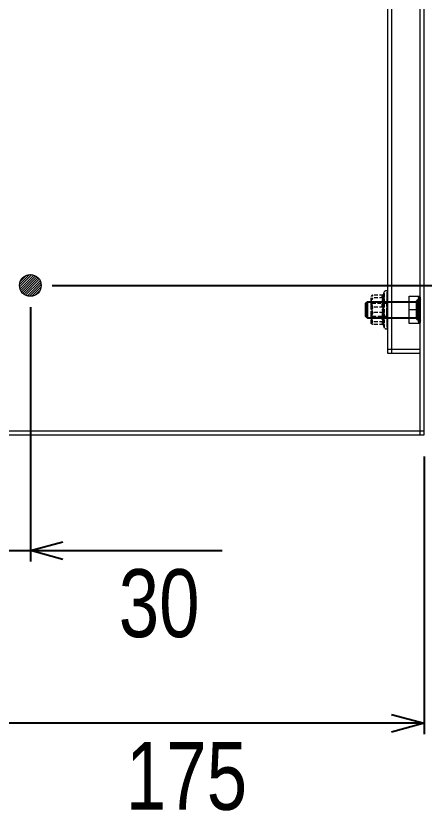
# Model space of a CAD drawing. Header units: millimetres. Extents: x 1748 to 4319, y 1305 to 3131.
# Drawn here: x 3981.7 to 4132.2, y 2170.9 to 2467.1 of the extents above; entities that cross this region are included whole.
import ezdxf

# ---------------------------------------------------------------- set-up
doc = ezdxf.new("R2010")
doc.units = ezdxf.units.MM
doc.linetypes.add('HIDDEN', pattern=[1.905, 1.27, -0.635])
doc.layers.add('BUSBAR', color=3, linetype='Continuous')
doc.layers.add('GR1-1', color=3, linetype='Continuous')
doc.styles.add('TAMCO', font='cordia.shx', dxfattribs={"width": 0.8, "height": 25})
doc.dimstyles.new('TAMCO', dxfattribs={"dimtxt": 25, "dimasz": 12, "dimexe": 4, "dimexo": 8, "dimgap": 7, "dimtad": 2, "dimdec": 1, "dimdsep": 46, "dimtxsty": 'TAMCO', "dimblk": 'OPEN30', "dimcen": 2.5, "dimclrd": 4, "dimclre": 4, "dimclrt": 3, "dimadec": 0, "dimazin": 0, "dimtfac": 1, "dimtdec": 1, "dimtmove": 0, "dimatfit": 3, "dimldrblk": 'OPEN30', "dimfxl": 1, "dimarcsym": 0})

# ---------------------------------------------------------------- blocks, each defined once
blk = doc.blocks.new('A$C310157CF')
at = {"color": 7, "linetype": 'HIDDEN', "lineweight": 0}
for p, q in [((-3.18, 6), (-5, 6)), ((1.76, 6), (-3.18, 6)), ((4.93, 6), (1.76, 6)), ((-5.41, 1.72), (-5.41, 5.4)), ((-4.46, 1.72), (-4.46, 5.4)), ((2.5, 5.65), (-2.5, 5.65)), ((-0.95, 1.72), (-0.95, 5.4)), ((0.95, 1.72), (0.95, 5.4)), ((4.46, 1.72), (4.46, 5.4)), ((5.41, 1.72), (5.41, 5.4)), ((6.71, 1.1), (-6.72, 1.1)), ((-2.5, 0.38), (0.88, 0.38)), ((0.88, 0.38), (2.5, 0.38))]:
    blk.add_line(p, q, dxfattribs=at)
blk.add_line((6.53, 0), (-6.53, 0))
for centre, start, end in [((-6.53, 0.57), 110, 270), ((6.53, 0.57), 270, 70)]:
    blk.add_arc(centre, 0.567, start, end, dxfattribs=at)
for points, knots in [([(-3.18, 6), (-3.79, 5.92), (-4.55, 5.82), (-5.26, 5.47), (-5.41, 5.4)], [0, 0, 0, 0, 0.801462, 1, 1, 1, 1]), ([(-5.41, 5.4), (-5.27, 5.68), (-5.11, 5.99), (-4.95, 6), (-4.93, 6)], [0, 0, 0, 0, 0.896037, 1, 1, 1, 1]), ([(-1.76, 6), (-1.89, 6), (-2.78, 5.98), (-3.7, 5.71), (-4.43, 5.41), (-4.46, 5.4)], [0, 0, 0, 0, 0.148486, 0.965571, 1, 1, 1, 1]), ([(-0.95, 5.4), (-1.6, 5.68), (-2.34, 5.99), (-3.1, 6), (-3.18, 6)], [0, 0, 0, 0, 0.896037, 1, 1, 1, 1]), ([(0.95, 5.4), (0.72, 5.49), (-0.15, 5.84), (-1.07, 5.93), (-1.76, 6)], [0, 0, 0, 0, 0.263253, 1, 1, 1, 1]), ([(1.76, 6), (1.62, 6), (0.73, 5.98), (-0.18, 5.71), (-0.92, 5.41), (-0.95, 5.4)], [0, 0, 0, 0, 0.148486, 0.965571, 1, 1, 1, 1]), ([(0.95, 5.4), (1.6, 5.68), (2.34, 5.99), (3.1, 6), (3.18, 6)], [0, 0, 0, 0, 0.896035, 1, 1, 1, 1]), ([(4.46, 5.4), (4.23, 5.49), (3.36, 5.84), (2.44, 5.93), (1.76, 6)], [0, 0, 0, 0, 0.263254, 1, 1, 1, 1]), ([(3.18, 6), (3.79, 5.92), (4.55, 5.82), (5.26, 5.47), (5.41, 5.4)], [0, 0, 0, 0, 0.801465, 1, 1, 1, 1]), ([(4.93, 6), (4.8, 5.92), (4.64, 5.82), (4.49, 5.47), (4.46, 5.4)], [0, 0, 0, 0, 0.801461, 1, 1, 1, 1]), ([(5.41, 5.4), (5.27, 5.68), (5.11, 5.99), (4.95, 6), (4.93, 6)], [0, 0, 0, 0, 0.896037, 1, 1, 1, 1]), ([(-5.68, 1.34), (-5.68, 1.34), (-5.64, 1.36), (-5.56, 1.4), (-5.48, 1.49), (-5.42, 1.6), (-5.41, 1.68), (-5.41, 1.72)], [0, 0, 0, 0, 0.007907, 0.267532, 0.528602, 0.763814, 1, 1, 1, 1]), ([(-1, 1.34), (-1.18, 1.38), (-2.09, 1.59), (-3.66, 1.74), (-5.04, 1.47), (-5.68, 1.34)], [0, 0, 0, 0, 0.118083, 0.592258, 1, 1, 1, 1]), ([(-5.49, 1.48), (-5.35, 1.57), (-5.07, 1.74), (-4.81, 1.47), (-4.68, 1.34)], [0, 0, 0, 0, 0.500552, 1, 1, 1, 1]), ([(-5.41, 1.72), (-4.67, 1.85), (-3.19, 2.11), (-1.7, 1.85), (-0.95, 1.72)], [0, 0, 0, 0, 0.492149, 1, 1, 1, 1]), ([(-4.46, 1.72), (-4.61, 1.85), (-4.93, 2.11), (-5.25, 1.85), (-5.41, 1.72)], [0, 0, 0, 0, 0.492148, 1, 1, 1, 1]), ([(-4.46, 1.72), (-4.46, 1.68), (-4.47, 1.6), (-4.52, 1.49), (-4.59, 1.4), (-4.65, 1.36), (-4.68, 1.34), (-4.68, 1.34)], [0, 0, 0, 0, 0.236185, 0.471405, 0.732466, 0.992087, 1, 1, 1, 1]), ([(-4.68, 1.34), (-4.46, 1.38), (-3.35, 1.59), (-1.43, 1.74), (0.23, 1.47), (1, 1.34)], [0, 0, 0, 0, 0.118083, 0.592258, 1, 1, 1, 1]), ([(0.95, 1.72), (0.06, 1.85), (-1.74, 2.11), (-3.54, 1.85), (-4.46, 1.72)], [0, 0, 0, 0, 0.492148, 1, 1, 1, 1]), ([(-1, 1.34), (-0.99, 1.34), (-0.99, 1.36), (-0.97, 1.4), (-0.96, 1.49), (-0.95, 1.6), (-0.95, 1.68), (-0.95, 1.72)], [0, 0, 0, 0, 0.007908, 0.267532, 0.528599, 0.763814, 1, 1, 1, 1]), ([(4.68, 1.34), (4.46, 1.38), (3.35, 1.59), (1.43, 1.74), (-0.23, 1.47), (-1, 1.34)], [0, 0, 0, 0, 0.118084, 0.592258, 1, 1, 1, 1]), ([(-0.95, 1.72), (-0.06, 1.85), (1.74, 2.11), (3.54, 1.85), (4.46, 1.72)], [0, 0, 0, 0, 0.492149, 1, 1, 1, 1]), ([(5.41, 1.72), (4.67, 1.85), (3.19, 2.11), (1.7, 1.85), (0.95, 1.72)], [0, 0, 0, 0, 0.492147, 1, 1, 1, 1]), ([(0.95, 1.72), (0.95, 1.68), (0.95, 1.6), (0.96, 1.49), (0.97, 1.4), (0.99, 1.36), (0.99, 1.34), (1, 1.34)], [0, 0, 0, 0, 0.236186, 0.471401, 0.732468, 0.992092, 1, 1, 1, 1]), ([(1, 1.34), (1.18, 1.38), (2.09, 1.59), (3.66, 1.74), (5.04, 1.47), (5.68, 1.34)], [0, 0, 0, 0, 0.118083, 0.592257, 1, 1, 1, 1]), ([(4.46, 1.72), (4.61, 1.85), (4.93, 2.11), (5.25, 1.85), (5.41, 1.72)], [0, 0, 0, 0, 0.492148, 1, 1, 1, 1]), ([(4.68, 1.34), (4.68, 1.34), (4.65, 1.36), (4.59, 1.4), (4.52, 1.49), (4.47, 1.6), (4.46, 1.68), (4.46, 1.72)], [0, 0, 0, 0, 0.007913, 0.267525, 0.5286, 0.763814, 1, 1, 1, 1]), ([(5.68, 1.34), (5.64, 1.38), (5.43, 1.59), (5.09, 1.74), (4.81, 1.47), (4.68, 1.34)], [0, 0, 0, 0, 0.118084, 0.592259, 1, 1, 1, 1]), ([(5.3, 1.62), (5.3, 1.62), (5.32, 1.63), (5.39, 1.6), (5.49, 1.47), (5.51, 1.45)], [0, 0, 0, 0, 0.006763, 0.854115, 1, 1, 1, 1]), ([(5.41, 1.72), (5.41, 1.68), (5.42, 1.6), (5.48, 1.49), (5.56, 1.4), (5.64, 1.36), (5.68, 1.34), (5.68, 1.34)], [0, 0, 0, 0, 0.236186, 0.471402, 0.732454, 0.992093, 1, 1, 1, 1])]:
    blk.add_open_spline(points, degree=3, knots=knots, dxfattribs=at)
for points in [[(-3, 6), (-2.5, 5.65)], [(2.5, 5.65), (3, 6)], [(-2.5, 5.65), (-2.5, 0.38)], [(2.5, 0.38), (2.5, 5.65)], [(-5.34, 1.61), (-6.73, 1.1)], [(-5.52, 1.43), (-5.48, 1.47)], [(-5.35, 1.6), (-5.33, 1.6)], [(-2.5, 0.38), (-3, 0.03)], [(-3, 0.03), (-3, 0)], [(3, 0.03), (2.5, 0.38)], [(3, 0), (3, 0.03)], [(6.73, 1.1), (5.34, 1.61)], [(5.51, 1.45), (5.52, 1.43)]]:
    blk.add_open_spline(points, degree=1, dxfattribs=at)
blk = doc.blocks.new('A$C1D0F77C0')
for p, q in [((2.41, 0), (-2.41, 0)), ((0.75, -0.59), (-3, -0.59)), ((3, -0.59), (0.75, -0.59))]:
    blk.add_line(p, q)
at = {"color": 0, "linetype": 'ByBlock', "lineweight": -2}
for p, q in [((0.96, -19.4), (-3.8, -19.4)), ((3.8, -19.99), (-3.8, -19.99)), ((-3.35, -18.8), (-3.37, -18.8)), ((-3.34, -19.18), (-3.37, -19.18)), ((-3.34, -18.8), (-3.35, -18.8)), ((-3.35, -19.4), (-3.35, -19.18)), ((-3.14, -18.8), (-3.34, -18.8)), ((-3.34, -19.18), (-3.14, -19.18)), ((-3.34, -19.4), (-3.34, -19.18)), ((-3.33, -19.4), (-3.33, -19.18)), ((-3.33, -19.4), (-3.33, -19.18)), ((-2.78, -18.8), (-3.14, -18.8)), ((-3.14, -19.4), (-3.14, -19.18)), ((-2.66, -19.18), (-3.14, -19.18)), ((-3.13, -19.4), (-3.13, -19.18)), ((-3.12, -19.4), (-3.12, -19.18)), ((-3.06, -19.4), (-3.06, -19.18)), ((-2.98, -19.18), (-2.98, -18.8)), ((-2.98, -19.18), (-2.98, -18.8)), ((-2.97, -19.18), (-2.97, -18.8)), ((-2.96, -19.18), (-2.96, -18.8)), ((-2.8, -19.18), (-2.8, -18.8)), ((-2.78, -19.18), (-2.78, -18.8)), ((-2.76, -19.18), (-2.76, -18.8)), ((-2.66, -18.8), (-2.75, -18.8)), ((-2.75, -19.4), (-2.75, -19.18)), ((-2.74, -19.18), (-2.74, -18.8)), ((-2.11, -18.8), (-2.66, -18.8)), ((-2.66, -19.18), (-2.39, -19.18)), ((-2.66, -19.4), (-2.66, -19.18)), ((-2.65, -19.4), (-2.65, -19.18)), ((-2.63, -19.4), (-2.63, -19.18)), ((-2.43, -19.18), (-2.43, -18.8)), ((-2.39, -19.18), (-2.39, -18.8)), ((-2.08, -19.18), (-2.39, -19.18)), ((-2.37, -19.18), (-2.37, -18.8)), ((-2.33, -19.18), (-2.33, -18.8)), ((-1.84, -18.8), (-2.11, -18.8)), ((-2.11, -19.4), (-2.11, -19.18)), ((-1.27, -19.18), (-2.11, -19.18)), ((-2.08, -19.4), (-2.08, -19.18)), ((-2.07, -19.4), (-2.07, -19.18)), ((-1.94, -19.4), (-1.94, -19.18)), ((-1.89, -18.8), (-1.81, -18.8)), ((-1.89, -19.18), (-1.89, -18.8)), ((-1.84, -19.18), (-1.84, -18.8)), ((-1.81, -19.18), (-1.81, -18.8)), ((-1.42, -18.8), (-1.76, -18.8)), ((-1.76, -19.18), (-1.76, -18.8)), ((-1.27, -18.8), (-1.42, -18.8)), ((-1.42, -19.4), (-1.42, -19.18)), ((-0.51, -18.8), (-1.27, -18.8)), ((-1.27, -19.18), (-1.17, -19.18)), ((-1.27, -19.4), (-1.27, -19.18)), ((-1.25, -19.4), (-1.25, -19.18)), ((-1.22, -19.18), (-1.22, -18.8)), ((-1.22, -19.4), (-1.22, -19.18)), ((-1.17, -19.18), (-1.17, -18.8)), ((-1.13, -19.18), (-1.13, -18.8)), ((-1.07, -19.18), (-1.07, -18.8)), ((-0.48, -19.18), (-1.07, -19.18)), ((-0.41, -18.8), (-0.51, -18.8)), ((-0.51, -19.4), (-0.51, -19.18)), ((0.46, -19.18), (-0.51, -19.18)), ((-0.48, -19.4), (-0.48, -19.18)), ((-0.47, -18.8), (-0.37, -18.8)), ((-0.47, -19.18), (-0.47, -18.8)), ((-0.46, -19.4), (-0.46, -19.18)), ((-0.41, -19.18), (-0.41, -18.8)), ((0.3, -18.8), (-0.41, -18.8)), ((-0.37, -19.18), (-0.37, -18.8)), ((-0.31, -19.18), (-0.31, -18.8)), ((-0.3, -19.4), (-0.3, -19.18)), ((0.31, -18.8), (0.3, -18.8)), ((0.3, -18.8), (0.37, -18.8)), ((0.3, -19.4), (0.3, -19.18)), ((0.31, -19.18), (0.31, -18.8)), ((0.37, -19.18), (0.37, -18.8)), ((0.46, -18.8), (0.37, -18.8)), ((0.41, -19.18), (0.41, -18.8)), ((1.22, -18.8), (0.46, -18.8)), ((0.46, -19.4), (0.46, -19.18)), ((0.46, -19.18), (0.51, -19.18)), ((0.47, -19.18), (0.47, -18.8)), ((1.13, -19.18), (0.48, -19.18)), ((0.48, -19.4), (0.48, -19.18)), ((0.51, -19.4), (0.51, -19.18)), ((3.8, -19.4), (0.96, -19.4)), ((1.07, -19.18), (1.07, -18.8)), ((1.13, -19.18), (1.13, -18.8)), ((1.13, -19.18), (1.22, -19.18)), ((1.17, -19.18), (1.17, -18.8)), ((1.27, -18.8), (1.22, -18.8)), ((1.22, -19.18), (1.22, -18.8)), ((2.07, -19.18), (1.22, -19.18)), ((1.22, -19.4), (1.22, -19.18)), ((1.76, -18.8), (1.25, -18.8)), ((1.25, -19.4), (1.25, -19.18)), ((1.27, -19.4), (1.27, -19.18)), ((1.42, -19.4), (1.42, -19.18)), ((1.76, -19.18), (1.76, -18.8)), ((1.81, -19.18), (1.81, -18.8)), ((2.07, -18.8), (1.81, -18.8)), ((1.84, -19.18), (1.84, -18.8)), ((1.89, -19.18), (1.89, -18.8)), ((1.94, -19.4), (1.94, -19.18)), ((2.63, -18.8), (2.07, -18.8)), ((2.07, -19.4), (2.07, -19.18)), ((2.07, -19.18), (2.11, -19.18)), ((2.37, -19.18), (2.08, -19.18)), ((2.08, -19.4), (2.08, -19.18)), ((2.11, -19.4), (2.11, -19.18)), ((2.33, -19.18), (2.33, -18.8)), ((2.37, -19.18), (2.37, -18.8)), ((2.37, -19.18), (2.63, -19.18)), ((2.39, -19.18), (2.39, -18.8)), ((2.43, -19.18), (2.43, -18.8)), ((2.66, -18.8), (2.63, -18.8)), ((3.12, -19.18), (2.63, -19.18)), ((2.63, -19.4), (2.63, -19.18)), ((2.76, -18.8), (2.65, -18.8)), ((2.65, -19.4), (2.65, -19.18)), ((2.66, -19.4), (2.66, -19.18)), ((2.74, -19.18), (2.74, -18.8)), ((2.75, -19.4), (2.75, -19.18)), ((2.76, -19.18), (2.76, -18.8)), ((3.12, -18.8), (2.76, -18.8)), ((2.78, -19.18), (2.78, -18.8)), ((2.8, -19.18), (2.8, -18.8)), ((2.96, -19.18), (2.96, -18.8)), ((2.97, -19.18), (2.97, -18.8)), ((2.98, -19.18), (2.98, -18.8)), ((2.98, -19.18), (2.98, -18.8)), ((3.06, -19.4), (3.06, -19.18)), ((3.33, -18.8), (3.12, -18.8)), ((3.12, -19.4), (3.12, -19.18)), ((3.12, -19.18), (3.33, -19.18)), ((3.13, -19.4), (3.13, -19.18)), ((3.14, -19.4), (3.14, -19.18)), ((3.34, -18.8), (3.33, -18.8)), ((3.37, -19.18), (3.33, -19.18)), ((3.33, -19.4), (3.33, -19.18)), ((3.33, -19.4), (3.33, -19.18)), ((3.34, -19.4), (3.34, -19.18)), ((3.35, -18.8), (3.37, -18.8)), ((3.35, -19.4), (3.35, -19.18))]:
    blk.add_line(p, q, dxfattribs=at)
for centre, start, end in [((-3.8, -19.7), 90, 270), ((3.8, -19.7), 270, 90)]:
    blk.add_arc(centre, 0.297, start, end, dxfattribs=at)
for points in [[(-2.41, 0), (-3, -0.59)], [(3, -0.59), (2.41, 0)], [(-3, -0.59), (-3, -19.18)], [(3, -19.18), (3, -0.59)]]:
    blk.add_open_spline(points, degree=1)
for points in [[(-3.8, -19.99), (-3.8, -20)], [(-3.37, -18.8), (-3.74, -19.4)], [(-3.37, -19.18), (-3.37, -19.4)], [(3.74, -19.4), (3.37, -18.8)], [(3.37, -19.4), (3.37, -19.18)], [(3.8, -20), (3.8, -19.99)]]:
    blk.add_open_spline(points, degree=1, dxfattribs=at)
for points, knots in [([(-3.35, -18.8), (-3.42, -18.91), (-3.55, -19.11), (-3.67, -19.31), (-3.72, -19.4)], [0, 0, 0, 0, 0.559493, 1, 1, 1, 1]), ([(-3.7, -19.4), (-3.65, -19.31), (-3.53, -19.11), (-3.4, -18.91), (-3.33, -18.8)], [0, 0, 0, 0, 0.440507, 1, 1, 1, 1]), ([(-3.69, -19.4), (-3.58, -19.21), (-3.46, -19.01), (-3.34, -18.81), (-3.34, -18.8)], [0, 0, 0, 0, 0.950163, 1, 1, 1, 1]), ([(-3.33, -18.8), (-3.4, -18.93), (-3.52, -19.13), (-3.64, -19.33), (-3.68, -19.4)], [0, 0, 0, 0, 0.625372, 1, 1, 1, 1]), ([(-3.14, -18.8), (-3.14, -18.81), (-3.26, -19.01), (-3.38, -19.21), (-3.5, -19.4)], [0, 0, 0, 0, 0.049832, 1, 1, 1, 1]), ([(-3.48, -19.4), (-3.43, -19.33), (-3.31, -19.13), (-3.19, -18.93), (-3.12, -18.8)], [0, 0, 0, 0, 0.374629, 1, 1, 1, 1]), ([(-3.45, -19.4), (-3.41, -19.33), (-3.3, -19.13), (-3.19, -18.93), (-3.13, -18.8)], [0, 0, 0, 0, 0.374627, 1, 1, 1, 1]), ([(-3.06, -18.8), (-3.12, -18.93), (-3.23, -19.13), (-3.33, -19.33), (-3.37, -19.4)], [0, 0, 0, 0, 0.625372, 1, 1, 1, 1]), ([(-2.75, -18.8), (-2.82, -18.93), (-2.93, -19.13), (-3.04, -19.33), (-3.08, -19.4)], [0, 0, 0, 0, 0.625373, 1, 1, 1, 1]), ([(-2.96, -19.4), (-2.92, -19.33), (-2.82, -19.13), (-2.71, -18.93), (-2.65, -18.8)], [0, 0, 0, 0, 0.374626, 1, 1, 1, 1]), ([(-2.92, -19.4), (-2.89, -19.33), (-2.8, -19.13), (-2.71, -18.93), (-2.66, -18.8)], [0, 0, 0, 0, 0.374627, 1, 1, 1, 1]), ([(-2.63, -18.8), (-2.68, -18.93), (-2.77, -19.13), (-2.85, -19.33), (-2.89, -19.4)], [0, 0, 0, 0, 0.625374, 1, 1, 1, 1]), ([(-2.11, -18.8), (-2.16, -18.93), (-2.25, -19.13), (-2.34, -19.33), (-2.37, -19.4)], [0, 0, 0, 0, 0.625373, 1, 1, 1, 1]), ([(-2.33, -19.4), (-2.3, -19.33), (-2.21, -19.13), (-2.12, -18.93), (-2.07, -18.8)], [0, 0, 0, 0, 0.374627, 1, 1, 1, 1]), ([(-2.28, -19.4), (-2.25, -19.33), (-2.19, -19.13), (-2.12, -18.93), (-2.08, -18.8)], [0, 0, 0, 0, 0.374628, 1, 1, 1, 1]), ([(-1.94, -18.8), (-1.98, -18.93), (-2.03, -19.13), (-2.09, -19.33), (-2.11, -19.4)], [0, 0, 0, 0, 0.625373, 1, 1, 1, 1]), ([(-1.42, -18.8), (-1.46, -18.93), (-1.52, -19.13), (-1.58, -19.33), (-1.61, -19.4)], [0, 0, 0, 0, 0.625375, 1, 1, 1, 1]), ([(-1.43, -19.4), (-1.4, -19.33), (-1.35, -19.13), (-1.29, -18.93), (-1.25, -18.8)], [0, 0, 0, 0, 0.374626, 1, 1, 1, 1]), ([(-1.37, -19.4), (-1.35, -19.33), (-1.32, -19.13), (-1.29, -18.93), (-1.27, -18.8)], [0, 0, 0, 0, 0.374623, 1, 1, 1, 1]), ([(-1.22, -18.8), (-1.24, -18.91), (-1.27, -19.11), (-1.3, -19.31), (-1.31, -19.4)], [0, 0, 0, 0, 0.559496, 1, 1, 1, 1]), ([(-0.51, -18.8), (-0.53, -18.93), (-0.57, -19.13), (-0.6, -19.33), (-0.61, -19.4)], [0, 0, 0, 0, 0.625376, 1, 1, 1, 1]), ([(-0.56, -19.4), (-0.54, -19.31), (-0.51, -19.11), (-0.48, -18.91), (-0.46, -18.8)], [0, 0, 0, 0, 0.440504, 1, 1, 1, 1]), ([(-0.49, -19.4), (-0.49, -19.21), (-0.48, -19.01), (-0.48, -18.81), (-0.48, -18.8)], [0, 0, 0, 0, 0.950166, 1, 1, 1, 1]), ([(-0.3, -18.8), (-0.3, -18.91), (-0.3, -19.11), (-0.29, -19.31), (-0.29, -19.4)], [0, 0, 0, 0, 0.559496, 1, 1, 1, 1]), ([(0.3, -18.8), (0.3, -18.81), (0.3, -19.01), (0.3, -19.21), (0.29, -19.4)], [0, 0, 0, 0, 0.049834, 1, 1, 1, 1]), ([(0.56, -19.4), (0.53, -19.21), (0.49, -19.01), (0.46, -18.81), (0.46, -18.8)], [0, 0, 0, 0, 0.950161, 1, 1, 1, 1]), ([(0.49, -19.4), (0.49, -19.31), (0.49, -19.11), (0.48, -18.91), (0.48, -18.8)], [0, 0, 0, 0, 0.440504, 1, 1, 1, 1]), ([(0.51, -18.8), (0.53, -18.93), (0.57, -19.13), (0.6, -19.33), (0.61, -19.4)], [0, 0, 0, 0, 0.625377, 1, 1, 1, 1]), ([(1.22, -18.8), (1.22, -18.81), (1.25, -19.01), (1.28, -19.21), (1.31, -19.4)], [0, 0, 0, 0, 0.049837, 1, 1, 1, 1]), ([(1.43, -19.4), (1.4, -19.33), (1.35, -19.13), (1.29, -18.93), (1.25, -18.8)], [0, 0, 0, 0, 0.374627, 1, 1, 1, 1]), ([(1.37, -19.4), (1.35, -19.33), (1.32, -19.13), (1.29, -18.93), (1.27, -18.8)], [0, 0, 0, 0, 0.374623, 1, 1, 1, 1]), ([(1.42, -18.8), (1.46, -18.93), (1.52, -19.13), (1.58, -19.33), (1.61, -19.4)], [0, 0, 0, 0, 0.625378, 1, 1, 1, 1]), ([(1.94, -18.8), (1.98, -18.93), (2.03, -19.13), (2.09, -19.33), (2.11, -19.4)], [0, 0, 0, 0, 0.625373, 1, 1, 1, 1]), ([(2.33, -19.4), (2.3, -19.33), (2.21, -19.13), (2.12, -18.93), (2.07, -18.8)], [0, 0, 0, 0, 0.374627, 1, 1, 1, 1]), ([(2.28, -19.4), (2.25, -19.33), (2.19, -19.13), (2.12, -18.93), (2.08, -18.8)], [0, 0, 0, 0, 0.374625, 1, 1, 1, 1]), ([(2.11, -18.8), (2.16, -18.93), (2.25, -19.13), (2.34, -19.33), (2.37, -19.4)], [0, 0, 0, 0, 0.625373, 1, 1, 1, 1]), ([(2.63, -18.8), (2.68, -18.93), (2.77, -19.13), (2.85, -19.33), (2.89, -19.4)], [0, 0, 0, 0, 0.625373, 1, 1, 1, 1]), ([(2.96, -19.4), (2.92, -19.33), (2.82, -19.13), (2.71, -18.93), (2.65, -18.8)], [0, 0, 0, 0, 0.374628, 1, 1, 1, 1]), ([(2.92, -19.4), (2.89, -19.33), (2.8, -19.13), (2.71, -18.93), (2.66, -18.8)], [0, 0, 0, 0, 0.374623, 1, 1, 1, 1]), ([(2.75, -18.8), (2.82, -18.93), (2.93, -19.13), (3.04, -19.33), (3.08, -19.4)], [0, 0, 0, 0, 0.625376, 1, 1, 1, 1]), ([(3.06, -18.8), (3.12, -18.93), (3.23, -19.13), (3.33, -19.33), (3.37, -19.4)], [0, 0, 0, 0, 0.625374, 1, 1, 1, 1]), ([(3.48, -19.4), (3.43, -19.33), (3.31, -19.13), (3.19, -18.93), (3.12, -18.8)], [0, 0, 0, 0, 0.374626, 1, 1, 1, 1]), ([(3.45, -19.4), (3.41, -19.33), (3.3, -19.13), (3.19, -18.93), (3.13, -18.8)], [0, 0, 0, 0, 0.374629, 1, 1, 1, 1]), ([(3.14, -18.8), (3.21, -18.91), (3.32, -19.11), (3.44, -19.31), (3.5, -19.4)], [0, 0, 0, 0, 0.559499, 1, 1, 1, 1]), ([(3.33, -18.8), (3.4, -18.93), (3.52, -19.13), (3.64, -19.33), (3.68, -19.4)], [0, 0, 0, 0, 0.625375, 1, 1, 1, 1]), ([(3.7, -19.4), (3.59, -19.21), (3.46, -19.01), (3.34, -18.81), (3.33, -18.8)], [0, 0, 0, 0, 0.950171, 1, 1, 1, 1]), ([(3.69, -19.4), (3.64, -19.31), (3.52, -19.11), (3.4, -18.91), (3.34, -18.8)], [0, 0, 0, 0, 0.440507, 1, 1, 1, 1]), ([(3.35, -18.8), (3.36, -18.81), (3.48, -19.01), (3.61, -19.21), (3.72, -19.4)], [0, 0, 0, 0, 0.049829, 1, 1, 1, 1])]:
    blk.add_open_spline(points, degree=3, knots=knots, dxfattribs=at)
blk = doc.blocks.new('A$C1F43471B')
at = {"rotation": 90}
for name, p in [('A$C310157CF', (-11.99, 0)), ('A$C1D0F77C0', (-19.99, 0))]:
    blk.add_blockref(name, p, dxfattribs=at)
blk = doc.blocks.new('_Open30')
at = {"color": 0, "linetype": 'ByBlock', "lineweight": -2}
for p, q in [((-1, 0.268), (0, 0)), ((0, 0), (-1, -0.268)), ((0, 0), (-1, 0))]:
    blk.add_line(p, q, dxfattribs=at)
blk = doc.blocks.new('*D48')
at = {"layer": 'BUSBAR', "color": 4, "lineweight": -2}
for p, q in [((3956.9, 2304.99), (3956.9, 2202.84)), ((4131.9, 2304.99), (4131.9, 2202.84)), ((4119.9, 2206.84), (3968.9, 2206.84))]:
    blk.add_line(p, q, dxfattribs=at)
at = {"layer": 'DEFPOINTS', "color": 0}
for p in [(3956.9, 2312.99), (4131.9, 2312.99), (3956.9, 2206.84)]:
    blk.add_point(p, dxfattribs=at)
at = {"layer": 'BUSBAR', "color": 4, "lineweight": -2, "xscale": 12, "yscale": 12, "zscale": 12, "rotation": 180}
blk.add_blockref('_Open30', (3956.9, 2206.84), dxfattribs=at)
at = {"layer": 'BUSBAR', "color": 4, "lineweight": -2, "xscale": 12, "yscale": 12, "zscale": 12}
blk.add_blockref('_Open30', (4131.9, 2206.84), dxfattribs=at)
at = {"layer": 'BUSBAR', "color": 3, "lineweight": 9, "insert": (4044.4, 2187.34), "char_height": 25, "attachment_point": 5, "style": 'TAMCO'}
blk.add_mtext('175', dxfattribs=at)
blk = doc.blocks.new('*D50')
at = {"layer": 'BUSBAR', "color": 4, "lineweight": -2}
for p, q in [((3994.9, 2367.99), (4177.33, 2367.99)), ((4173.33, 2324.99), (4173.33, 2355.99)), ((4139.9, 2312.99), (4177.33, 2312.99))]:
    blk.add_line(p, q, dxfattribs=at)
at = {"layer": 'DEFPOINTS', "color": 0}
for p in [(3986.9, 2367.99), (4173.33, 2367.99), (4131.9, 2312.99)]:
    blk.add_point(p, dxfattribs=at)
at = {"layer": 'BUSBAR', "color": 4, "lineweight": -2, "xscale": 12, "yscale": 12, "zscale": 12}
for p, rotation in [((4173.33, 2367.99), 90), ((4173.33, 2312.99), 270)]:
    blk.add_blockref('_Open30', p, dxfattribs=dict(at, rotation=rotation))
at = {"layer": 'BUSBAR', "color": 3, "lineweight": 9, "insert": (4192.83, 2340.49), "char_height": 25, "attachment_point": 5, "rotation": 90, "style": 'TAMCO'}
blk.add_mtext('55', dxfattribs=at)
blk = doc.blocks.new('*D40')
at = {"layer": 'BUSBAR', "color": 4, "lineweight": -2}
for p, q in [((3986.9, 2359.99), (3986.9, 2266.38)), ((3956.9, 2304.99), (3956.9, 2266.38)), ((3944.9, 2270.38), (3932.9, 2270.38)), ((3956.9, 2270.38), (3986.9, 2270.38)), ((3998.9, 2270.38), (4057.51, 2270.38))]:
    blk.add_line(p, q, dxfattribs=at)
at = {"layer": 'DEFPOINTS', "color": 0}
for p in [(3986.9, 2367.99), (3956.9, 2312.99), (3956.9, 2270.38)]:
    blk.add_point(p, dxfattribs=at)
at = {"layer": 'BUSBAR', "color": 4, "lineweight": -2, "xscale": 12, "yscale": 12, "zscale": 12}
blk.add_blockref('_Open30', (3956.9, 2270.38), dxfattribs=at)
at = {"layer": 'BUSBAR', "color": 4, "lineweight": -2, "xscale": 12, "yscale": 12, "zscale": 12, "rotation": 180}
blk.add_blockref('_Open30', (3986.9, 2270.38), dxfattribs=at)
at = {"layer": 'BUSBAR', "color": 3, "lineweight": 9, "insert": (4034.32, 2250.88), "char_height": 25, "attachment_point": 5, "style": 'TAMCO'}
blk.add_mtext('30', dxfattribs=at)

msp = doc.modelspace()

# ---------------------------------------------------------------- hatches: boundary and pattern name
at = {"lineweight": 9}
h = msp.add_hatch(dxfattribs=at)
h.set_pattern_fill('ANSI31', color=1, scale=5, style=0)
h.set_pattern_definition([(45, (35895.5531, 7918.23244), (-0.441941738, 0.441941738), [])])
h.paths.add_polyline_path([(3990.9, 2367.99, 1), (3982.9, 2367.99, 1)])

# ---------------------------------------------------------------- linework, layer by layer
for p, q in [((4118.4, 2747.99), (4118.4, 2342.99)), ((4119.9, 2747.99), (4119.9, 2342.99)), ((4118.4, 2344.49), (4130.4, 2344.49)), ((4118.4, 2342.99), (4130.4, 2342.99)), ((3956.9, 2314.49), (4131.9, 2314.49)), ((3956.9, 2312.99), (4131.9, 2312.99))]:
    msp.add_line(p, q, dxfattribs=at)
at = {"color": 0, "lineweight": 9}
for p, q in [((4126.4, 2353.99), (4126.4, 2363.99)), ((4126.4, 2363.99), (4130.02, 2363.99)), ((4130.02, 2363.99), (4130.4, 2363.61)), ((4130.4, 2363.61), (4130.4, 2354.37)), ((4130.4, 2362.79), (4130.4, 2355.19)), ((4130.4, 2358.99), (4126.4, 2358.99)), ((4130.02, 2353.99), (4126.4, 2353.99)), ((4130.02, 2353.99), (4130.4, 2354.37))]:
    msp.add_line(p, q, dxfattribs=at)
at = {"color": 1, "lineweight": 9}
msp.add_circle((3986.9, 2367.99), 4, dxfattribs=at)
at = {"color": 7, "linetype": 'HIDDEN', "lineweight": 9}
for points, degree in [([(4129.8, 2363.45), (4129.87, 2363.63), (4129.95, 2363.81), (4130.02, 2363.99)], 3), ([(4130.4, 2362.79), (4130.4, 2362.79)], 1), ([(4129.8, 2354.53), (4129.87, 2354.35), (4129.95, 2354.17), (4130.02, 2353.99)], 3), ([(4130.4, 2355.19), (4130.4, 2355.19)], 1)]:
    msp.add_open_spline(points, degree=degree, dxfattribs=at)
for points, knots in [([(4129.8, 2363.45), (4130.07, 2362.79), (4130.38, 2362.06), (4130.39, 2361.3), (4130.4, 2361.22)], [0, 0, 0, 0, 0.896037, 1, 1, 1, 1]), ([(4129.8, 2358.99), (4130.07, 2359.65), (4130.38, 2360.38), (4130.39, 2361.14), (4130.4, 2361.22)], [0, 0, 0, 0, 0.896037, 1, 1, 1, 1]), ([(4129.8, 2358.99), (4129.89, 2358.76), (4130.23, 2357.9), (4130.33, 2356.97), (4130.4, 2356.29)], [0, 0, 0, 0, 0.263254, 1, 1, 1, 1]), ([(4129.8, 2354.53), (4130.07, 2355.19), (4130.38, 2355.92), (4130.39, 2356.68), (4130.4, 2356.76)], [0, 0, 0, 0, 0.896037, 1, 1, 1, 1])]:
    msp.add_open_spline(points, degree=3, knots=knots, dxfattribs=at)
at = {"layer": 'GR1-1', "color": 0, "linetype": 'Continuous', "lineweight": 9}
for p, q in [((4130.4, 2312.99), (4130.4, 2812.99)), ((4131.9, 2312.99), (4131.9, 2812.99)), ((3956.9, 2314.49), (4131.9, 2314.49))]:
    msp.add_line(p, q, dxfattribs=at)

# ---------------------------------------------------------------- block references
at = {"lineweight": 9, "xscale": -1, "rotation": 180}
msp.add_blockref('A$C1F43471B', (4130.4, 2358.99), dxfattribs=at)

# ---------------------------------------------------------------- dimensions: what is measured, and where the dimension line sits
at = {"layer": 'BUSBAR', "color": 2, "lineweight": 9}
dim = msp.add_linear_dim(base=(3956.9, 2270.38), p1=(3986.9, 2367.99), p2=(3956.9, 2312.99), dimstyle='TAMCO', dxfattribs=at)
dim.commit()
dim.dimension.update_dxf_attribs({"geometry": '*D40', "text_midpoint": (4034.32, 2270.38), "dimtype": 160})
dim = msp.add_linear_dim(base=(4173.33, 2367.99), p1=(4131.9, 2312.99), p2=(3986.9, 2367.99), angle=90, dimstyle='TAMCO', dxfattribs=at)
dim.commit()
dim.dimension.update_dxf_attribs({"geometry": '*D50', "text_midpoint": (4192.83, 2340.49)})
dim = msp.add_linear_dim(base=(3956.9, 2206.84), p1=(4131.9, 2312.99), p2=(3956.9, 2312.99), dimstyle='TAMCO', dxfattribs=at)
dim.commit()
dim.dimension.update_dxf_attribs({"geometry": '*D48', "text_midpoint": (4044.4, 2187.34)})

doc.saveas('drawing.dxf')
